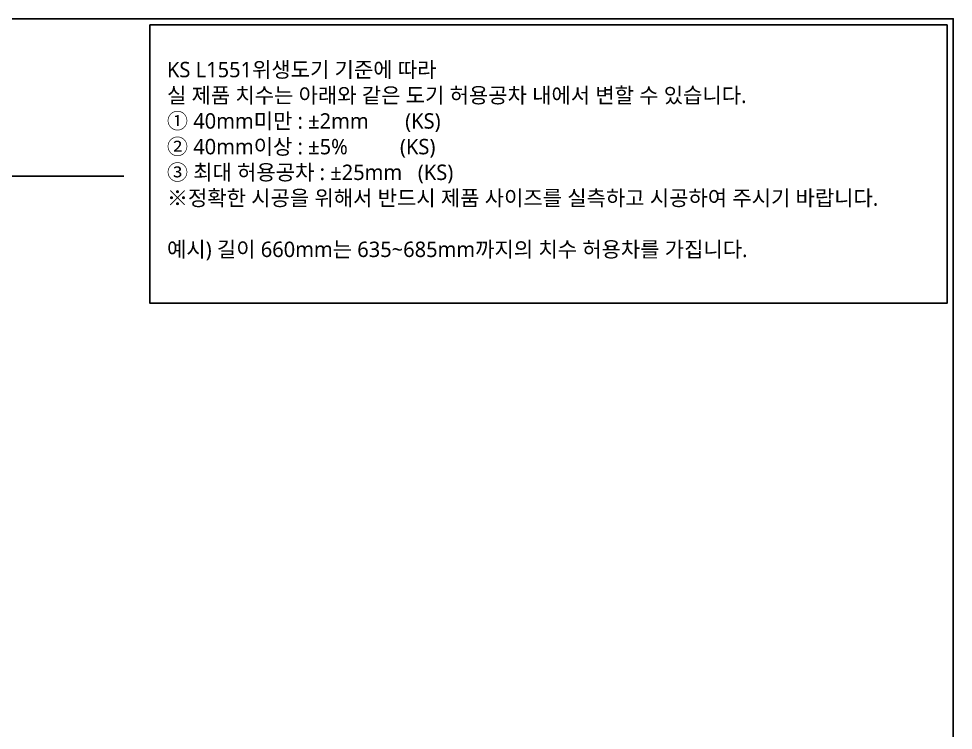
# Model space of a CAD drawing. Extents: x 3571 to 9666, y -561 to 1991.
# Drawn here: x 8150 to 9666, y 836 to 1991 of the extents above; entities that cross this region are included whole.
import ezdxf
from ezdxf.lldxf.tags import DXFTag

# ---------------------------------------------------------------- set-up
doc = ezdxf.new("R2010")
doc.units = 0
doc.header["$LTSCALE"] = 20
doc.header["$MEASUREMENT"] = 0
for name, color, linetype in [('2', 2, 'CONTINUOUS'), ('3', 3, 'CONTINUOUS'), ('6', 6, 'CONTINUOUS')]:
    doc.layers.add(name, color=color, linetype=linetype)
doc.styles.add('ROMANS', font='NanumGothic.ttf', dxfattribs={"height": 10.144927})
tags = doc.linetypes.add('DASHED', pattern=[0.75, 0.5, -0.25]).pattern_tags.tags
tags[6:7] = [DXFTag(74, 4), DXFTag(75, 0), DXFTag(340, '0'), DXFTag(46, 1.0), DXFTag(50, 0.0), DXFTag(44, 0.0), DXFTag(45, 0.0)]
tags[4:5] = [DXFTag(74, 4), DXFTag(75, 0), DXFTag(340, '0'), DXFTag(46, 1.0), DXFTag(50, 0.0), DXFTag(44, 0.0), DXFTag(45, 0.0)]

msp = doc.modelspace()

# ---------------------------------------------------------------- linework, layer by layer
at = {"layer": '3', "color": 7}
msp.add_lwpolyline([(7031.4, 1735.4), (7031.4, 1990.8), (9666.5, 1990.8), (9666.5, -189.6), (8958.9, -189.6)], dxfattribs=at)
at = {"layer": '3', "linetype": 'DASHED'}
msp.add_lwpolyline([(8362.6, 1980.8), (9656.5, 1980.8), (9656.5, 1529), (8362.6, 1529)], close=True, dxfattribs=at)
at = {"layer": '6'}
msp.add_lwpolyline([(8320.5, 1735.4), (7030.5, 1735.4), (7030.5, -189.6)], dxfattribs=at)

# ---------------------------------------------------------------- texts
at = {"layer": '2', "insert": (8390.4, 1759.6), "char_height": 25, "attachment_point": 4, "style": 'ROMANS'}
msp.add_mtext('KS L1551위생도기 기준에 따라 \\P실 제품 치수는 아래와 같은 도기 허용공차 내에서 변할 수 있습니다. \\P① 40mm미만 : ±2mm       (KS) \\P② 40mm이상 : ±5%          (KS)\\P③ 최대 허용공차 : ±25mm   (KS)\\P※정확한 시공을 위해서 반드시 제품 사이즈를 실측하고 시공하여 주시기 바랍니다.\\P\\P예시) 길이 660mm는 635~685mm까지의 치수 허용차를 가집니다.', dxfattribs=at)

doc.saveas('drawing.dxf')
